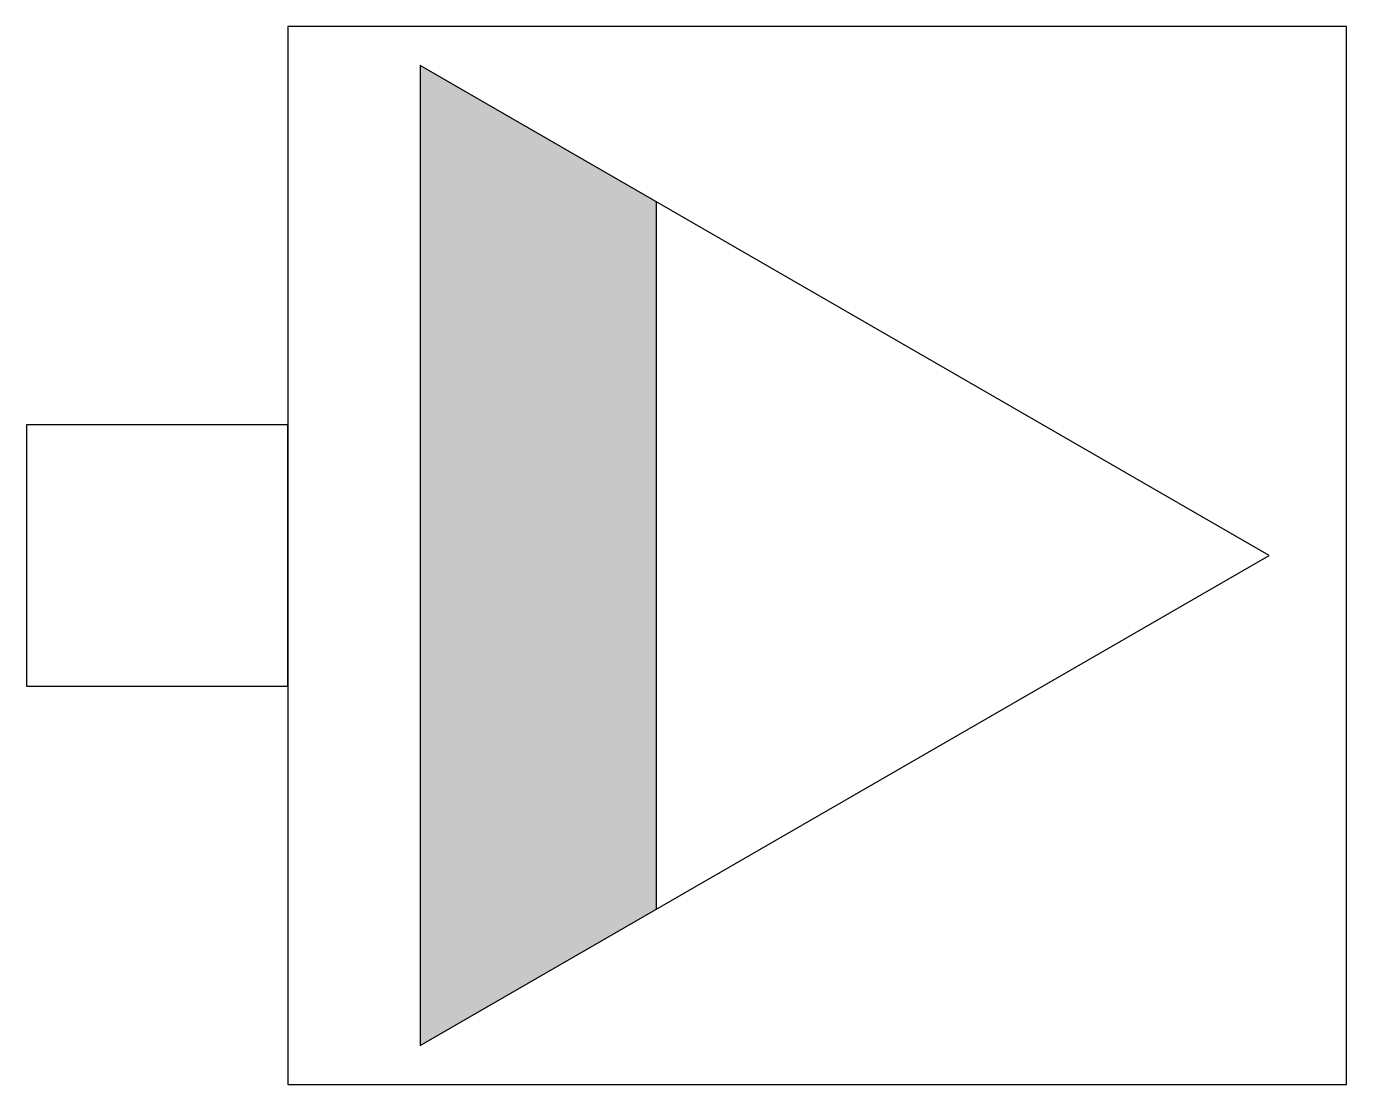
# Model space of a CAD drawing. Header units: millimetres. Extents: x -3088.702 to -3088.298, y 3748.911 to 3749.235.
import ezdxf

# ---------------------------------------------------------------- set-up
doc = ezdxf.new("R2010")
doc.units = ezdxf.units.MM
doc.header["$LTSCALE"] = 10
doc.layers.add('Ele_tomadas', color=2, linetype='Continuous')

msp = doc.modelspace()

# ---------------------------------------------------------------- hatches: boundary and pattern name
at = {"layer": 'Ele_tomadas'}
msp.add_hatch(color=1, dxfattribs=at).paths.add_polyline_path([(-3088.58195, 3748.92338), (-3088.50967, 3748.96511), (-3088.50967, 3749.18165), (-3088.58195, 3749.22338)])

# ---------------------------------------------------------------- linework, layer by layer
at = {"layer": 'Ele_tomadas', "color": 1}
msp.add_line((-3088.50967, 3748.96511), (-3088.50967, 3749.18165), dxfattribs=at)
at = {"layer": 'Ele_tomadas', "color": 2}
msp.add_lwpolyline([(-3088.62245, 3748.91138), (-3088.29845, 3748.91138), (-3088.29845, 3749.23538), (-3088.62245, 3749.23538)], close=True, dxfattribs=at)
at = {"layer": 'Ele_tomadas', "color": 3}
for points in [[(-3088.58195, 3748.92338), (-3088.32214, 3749.07338), (-3088.58195, 3749.22338)], [(-3088.70245, 3749.03338), (-3088.62245, 3749.03338), (-3088.62245, 3749.11338), (-3088.70245, 3749.11338)]]:
    msp.add_lwpolyline(points, close=True, dxfattribs=at)

doc.saveas('drawing.dxf')
